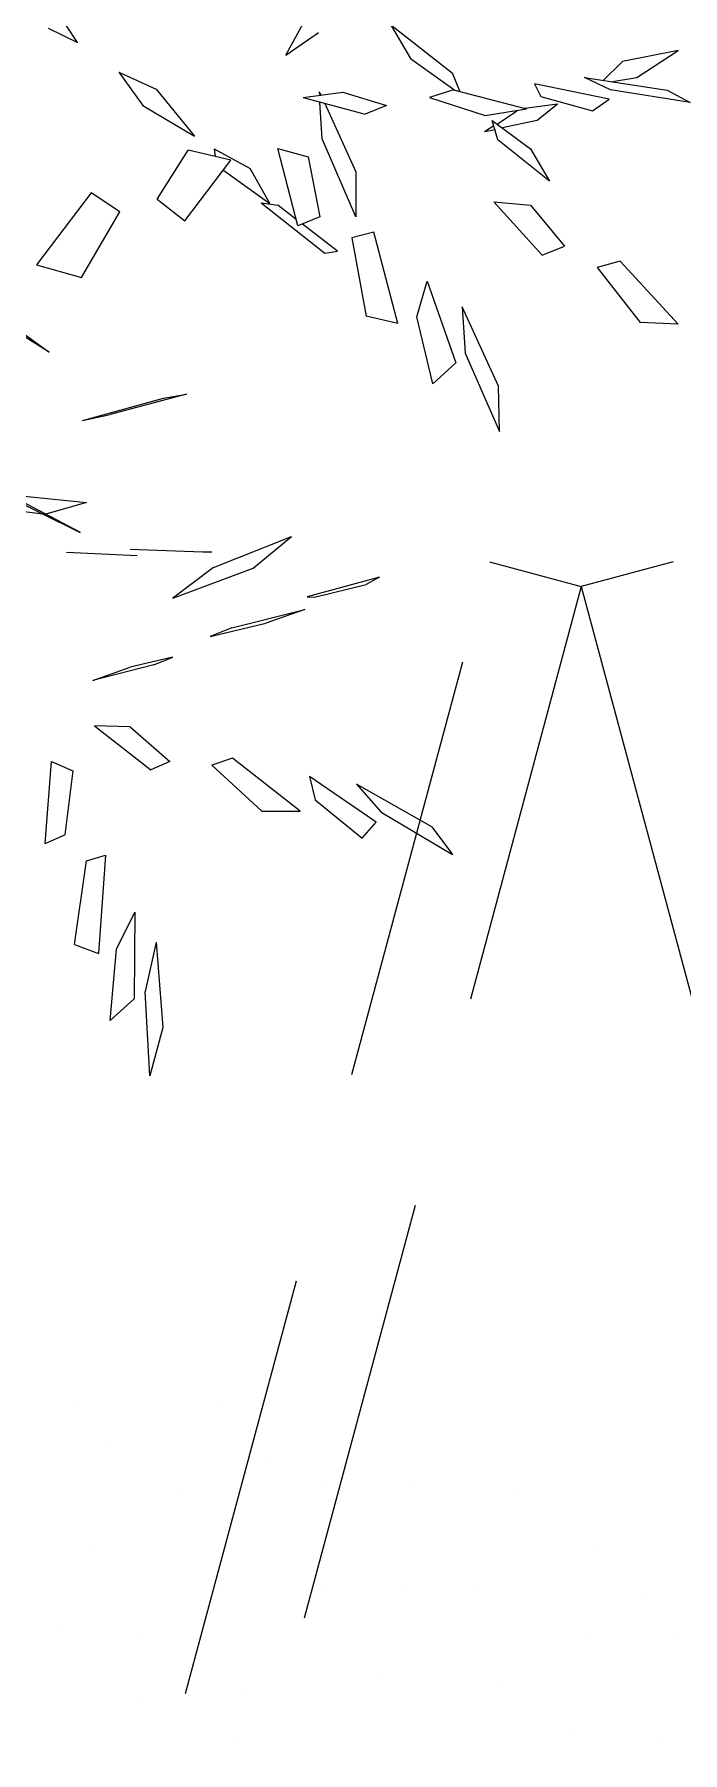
# Model space of a CAD drawing. Header units: metres. Extents: x 42 to 199, y -121 to 268.
# Drawn here: x 98.615 to 98.956, y -52.176 to -51.271 of the extents above; entities that cross this region are included whole.
import ezdxf

# ---------------------------------------------------------------- set-up
doc = ezdxf.new("R2010")
doc.units = ezdxf.units.M
doc.header["$LTSCALE"] = 0.3
doc.linetypes.add('HIDDEN', pattern=[0.375, 0.25, -0.125])
doc.layers.get('0').update_dxf_attribs({"color": 8})
doc.layers.add('A-Hidden-Above', color=8, linetype='HIDDEN')
doc.layers.add('A-LANDSCAPE', color=8, linetype='Continuous', lineweight=5)
doc.layers.add('DA HOUSE ARCH LAYOUT', color=8, linetype='Continuous', lineweight=9)

# ---------------------------------------------------------------- blocks, each defined once
blk = doc.blocks.new('MUSTER_0')
at = {"color": 8, "linetype": 'Continuous', "transparency": 33554585}
for p, q in [((7.1318, -2.9968), (7.1318, -2.9968)), ((7.0493, -3.0133), (7.0493, -3.0133)), ((7.0268, -3.0523), (7.0268, -3.0523)), ((7.1528, -3.0668), (7.1528, -3.0668)), ((7.0693, -3.0808), (7.0693, -3.0808)), ((6.9998, -3.1013), (6.9998, -3.1013)), ((7.1328, -3.1383), (7.1328, -3.1383)), ((6.9788, -3.1798), (6.9788, -3.1798)), ((7.0648, -3.1858), (7.0648, -3.1858)), ((7.1598, -3.2358), (7.1598, -3.2358)), ((7.0813, -3.2438), (7.0813, -3.2438)), ((6.9993, -3.2658), (6.9993, -3.2658)), ((7.1068, -3.3063), (7.1068, -3.3063)), ((7.0218, -3.3358), (7.0218, -3.3358)), ((7.2078, -3.3393), (7.2078, -3.3393)), ((7.2478, -3.3353), (7.2478, -3.3353)), ((7.0158, -3.3833), (7.0158, -3.3833)), ((7.1353, -3.3868), (7.1353, -3.3868)), ((7.2433, -3.4168), (7.2433, -3.4168)), ((6.9903, -3.4373), (6.9903, -3.4373)), ((7.1948, -3.4388), (7.1948, -3.4388)), ((7.0683, -3.4448), (7.0683, -3.4448)), ((7.1318, -3.4968), (7.1318, -3.4968)), ((7.0493, -3.5133), (7.0493, -3.5133)), ((7.2103, -3.5038), (7.2103, -3.5038)), ((7.0268, -3.5523), (7.0268, -3.5523)), ((6.6328, -3.6383), (6.6328, -3.6383)), ((5.8903, -3.7353), (5.8903, -3.7353))]:
    blk.add_line(p, q, dxfattribs=at)
blk = doc.blocks.new('02PTRX29')
at = {"color": 8, "linetype": 'Continuous', "transparency": 33554572}
for p, q in [((-0.37098, -0.05124), (-0.37838, -0.03757)), ((-0.32126, -0.0482), (-0.31595, -0.04023)), ((-0.39603, -0.0439), (-0.41083, -0.05554)), ((-0.39603, -0.0439), (-0.40077, -0.05199)), ((-0.31424, -0.04478), (-0.32126, -0.0482)), ((-0.37098, -0.05124), (-0.37876, -0.0458)), ((-0.45485, -0.05655), (-0.46472, -0.0501)), ((-0.46472, -0.0501), (-0.45144, -0.05275)), ((-0.45144, -0.05275), (-0.4467, -0.05731)), ((-0.40077, -0.05199), (-0.4114, -0.05958)), ((-0.44233, -0.05655), (-0.46207, -0.05958)), ((-0.44859, -0.05756), (-0.45485, -0.05655)), ((-0.44859, -0.05946), (-0.44233, -0.05655)), ((-0.41254, -0.05984), (-0.41083, -0.05554)), ((-0.33113, -0.05528), (-0.34005, -0.05933)), ((-0.33113, -0.05528), (-0.33682, -0.06325)), ((-0.46757, -0.06249), (-0.44859, -0.05946)), ((-0.46207, -0.05958), (-0.46757, -0.06249)), ((-0.44821, -0.06174), (-0.43038, -0.05807)), ((-0.43189, -0.0611), (-0.44423, -0.06452)), ((-0.43038, -0.05807), (-0.43189, -0.0611)), ((-0.41102, -0.05946), (-0.42848, -0.06401)), ((-0.40533, -0.06136), (-0.41861, -0.06566)), ((-0.41102, -0.05946), (-0.40533, -0.06136)), ((-0.38464, -0.06009), (-0.39508, -0.06325)), ((-0.37516, -0.06136), (-0.38996, -0.06528)), ((-0.37516, -0.06136), (-0.38464, -0.06009)), ((-0.37952, -0.06085), (-0.37895, -0.05996)), ((-0.37895, -0.05996), (-0.37914, -0.06085)), ((-0.34005, -0.05933), (-0.34916, -0.07059)), ((-0.44423, -0.06452), (-0.44821, -0.06174)), ((-0.43094, -0.0668), (-0.43588, -0.06287)), ((-0.4281, -0.06389), (-0.43588, -0.06287)), ((-0.42848, -0.06401), (-0.4281, -0.06389)), ((-0.41861, -0.06566), (-0.42848, -0.06401)), ((-0.42146, -0.06768), (-0.4262, -0.06452)), ((-0.39508, -0.06325), (-0.38996, -0.06528)), ((-0.38028, -0.06275), (-0.38768, -0.07907)), ((-0.37971, -0.07122), (-0.37914, -0.06249)), ((-0.33682, -0.06325), (-0.34916, -0.07059)), ((-0.43094, -0.0668), (-0.42279, -0.06857)), ((-0.42032, -0.0668), (-0.42943, -0.07363)), ((-0.42165, -0.07148), (-0.42032, -0.0668)), ((-0.41842, -0.06945), (-0.42108, -0.06895)), ((-0.41842, -0.06945), (-0.4207, -0.06806)), ((-0.43398, -0.08134), (-0.42165, -0.07148)), ((-0.42943, -0.07363), (-0.43398, -0.08134)), ((-0.38768, -0.08982), (-0.37971, -0.07122)), ((-0.36908, -0.0735), (-0.37629, -0.07552)), ((-0.37383, -0.09197), (-0.36908, -0.0735)), ((-0.3539, -0.07363), (-0.36244, -0.07831)), ((-0.35789, -0.07628), (-0.34764, -0.07388)), ((-0.3539, -0.07363), (-0.35409, -0.0754)), ((-0.34024, -0.08565), (-0.34764, -0.07388)), ((-0.37629, -0.07552), (-0.37914, -0.08982)), ((-0.34688, -0.09083), (-0.35789, -0.07628)), ((-0.38768, -0.07907), (-0.38768, -0.08982)), ((-0.36719, -0.08666), (-0.36244, -0.07831)), ((-0.35618, -0.07881), (-0.36719, -0.08666)), ((-0.34024, -0.08565), (-0.34688, -0.09083)), ((-0.33132, -0.08868), (-0.32449, -0.08413)), ((-0.32449, -0.08413), (-0.3114, -0.10133)), ((-0.42943, -0.08704), (-0.43759, -0.0969)), ((-0.4207, -0.08628), (-0.43227, -0.09905)), ((-0.4207, -0.08628), (-0.42943, -0.08704)), ((-0.3651, -0.08653), (-0.38028, -0.09855)), ((-0.37914, -0.08982), (-0.37383, -0.09197)), ((-0.37345, -0.09045), (-0.36908, -0.08704)), ((-0.3651, -0.08653), (-0.36908, -0.08704)), ((-0.32221, -0.10437), (-0.33132, -0.08868)), ((-0.39774, -0.11537), (-0.39204, -0.09349)), ((-0.39204, -0.09349), (-0.38673, -0.09488)), ((-0.38332, -0.09804), (-0.37497, -0.09159)), ((-0.43227, -0.09905), (-0.43759, -0.0969)), ((-0.38673, -0.09488), (-0.39015, -0.1136)), ((-0.38028, -0.09855), (-0.38332, -0.09804)), ((-0.46472, -0.1155), (-0.45087, -0.10045)), ((-0.44537, -0.10196), (-0.45561, -0.11512)), ((-0.45087, -0.10045), (-0.44537, -0.10196)), ((-0.3114, -0.10133), (-0.32221, -0.10437)), ((-0.40476, -0.10525), (-0.41159, -0.12474)), ((-0.40229, -0.11373), (-0.40476, -0.10525)), ((-0.42184, -0.1303), (-0.41311, -0.11133)), ((-0.41311, -0.11133), (-0.41387, -0.12246)), ((-0.40609, -0.1298), (-0.40229, -0.11373)), ((-0.39774, -0.11537), (-0.39015, -0.1136)), ((-0.30001, -0.11171), (-0.31443, -0.12221)), ((-0.46472, -0.1155), (-0.45561, -0.11512)), ((-0.23334, -0.11846), (-0.32183, -0.16522)), ((-0.31443, -0.12221), (-0.30741, -0.11778)), ((-0.41387, -0.12246), (-0.42203, -0.14118)), ((-0.23113, -0.12005), (-0.32183, -0.16534)), ((-0.40609, -0.1298), (-0.41159, -0.12474)), ((-0.42203, -0.14118), (-0.42184, -0.1303)), ((-0.34176, -0.13321), (-0.34726, -0.1322)), ((-0.34726, -0.1322), (-0.32904, -0.13713)), ((-0.3224, -0.13852), (-0.34176, -0.13321)), ((-0.3224, -0.13852), (-0.32904, -0.13713)), ((-0.30456, -0.15624), (-0.32335, -0.15813)), ((-0.32335, -0.15813), (-0.31367, -0.16092)), ((-0.31291, -0.16092), (-0.29394, -0.15851)), ((-0.31367, -0.16092), (-0.31348, -0.16092)), ((-0.31348, -0.16092), (-0.3131, -0.16092)), ((-0.3131, -0.16092), (-0.31291, -0.16092)), ((-0.3632, -0.17382), (-0.37231, -0.16623)), ((-0.35371, -0.17369), (-0.37231, -0.16623)), ((-0.33379, -0.16927), (-0.35333, -0.17002)), ((-0.35333, -0.17002), (-0.35125, -0.17002)), ((-0.31861, -0.17002), (-0.3355, -0.17078)), ((-0.39337, -0.17597), (-0.39015, -0.17774)), ((-0.39337, -0.17597), (-0.3761, -0.18065)), ((-0.34403, -0.18103), (-0.3632, -0.17382)), ((-0.35371, -0.17369), (-0.34403, -0.18103)), ((-0.37781, -0.18078), (-0.39015, -0.17774)), ((-0.3761, -0.18065), (-0.37781, -0.18078)), ((-0.35808, -0.18812), (-0.37554, -0.18369)), ((-0.37554, -0.18369), (-0.36624, -0.18698)), ((-0.35295, -0.19014), (-0.36624, -0.18698)), ((-0.35808, -0.18812), (-0.35295, -0.19014)), ((-0.34403, -0.19507), (-0.33379, -0.19748)), ((-0.33948, -0.19697), (-0.34403, -0.19507)), ((-0.33948, -0.19697), (-0.32487, -0.20064)), ((-0.32487, -0.20064), (-0.33379, -0.19748)), ((-0.33379, -0.21177), (-0.34328, -0.22)), ((-0.32525, -0.21152), (-0.33872, -0.22202)), ((-0.33379, -0.21177), (-0.32525, -0.21152)), ((-0.3744, -0.23189), (-0.35827, -0.21924)), ((-0.35333, -0.22088), (-0.36529, -0.23189)), ((-0.35827, -0.21924), (-0.35333, -0.22088)), ((-0.34328, -0.22), (-0.33872, -0.22202)), ((-0.315, -0.22), (-0.32013, -0.22227)), ((-0.31348, -0.2396), (-0.315, -0.22)), ((-0.4059, -0.23568), (-0.38787, -0.22543)), ((-0.38787, -0.22543), (-0.39375, -0.23214)), ((-0.39261, -0.23454), (-0.37667, -0.22366)), ((-0.37667, -0.22366), (-0.378, -0.22923)), ((-0.32013, -0.22227), (-0.31823, -0.23758)), ((-0.378, -0.22923), (-0.3892, -0.23834)), ((-0.39375, -0.23214), (-0.41083, -0.24226)), ((-0.36529, -0.23189), (-0.3744, -0.23189)), ((-0.4059, -0.23568), (-0.41083, -0.24226)), ((-0.3892, -0.23834), (-0.39261, -0.23454)), ((-0.31348, -0.2396), (-0.31823, -0.23758)), ((-0.32335, -0.24378), (-0.32791, -0.24239)), ((-0.32791, -0.24239), (-0.3262, -0.26592)), ((-0.3205, -0.26377), (-0.32335, -0.24378)), ((-0.33056, -0.2649), (-0.33493, -0.25605)), ((-0.33493, -0.25605), (-0.33474, -0.2768)), ((-0.34005, -0.26326), (-0.34157, -0.28363)), ((-0.34005, -0.26326), (-0.33739, -0.27503)), ((-0.32904, -0.28198), (-0.33056, -0.2649)), ((-0.3205, -0.26377), (-0.3262, -0.26592)), ((-0.33853, -0.29514), (-0.33739, -0.27503)), ((-0.33474, -0.2768), (-0.32904, -0.28198)), ((-0.34157, -0.28363), (-0.33853, -0.29514))]:
    blk.add_line(p, q, dxfattribs=at)
blk = doc.blocks.new('SCREEN')
at = {"layer": 'A-Hidden-Above', "color": 8, "ltscale": 3}
for points in [[(198.8527, -151.38727), (198.43027, -152.96106), (198.38198, -152.9481), (198.80441, -151.37431)], [(198.8527, -151.38727), (199.27512, -152.96106), (199.32341, -152.9481), (198.90099, -151.37431)]]:
    blk.add_lwpolyline(points, close=True, dxfattribs=at)
blk = doc.blocks.new('DA HOUSE ARCH LAYOUT')
at = {"layer": 'A-Hidden-Above', "color": 8, "ltscale": 0.25}
blk.add_blockref('SCREEN', (-197.09606, 160.45311), dxfattribs=at)
at = {"layer": 'A-LANDSCAPE', "color": 8, "lineweight": 35, "transparency": 33554457}
for name, p, xscale, yscale, zscale, rotation in [('MUSTER_0', (5.05033, 12.09684), 0.6306893141900022, 0.6306893141900022, 0.6306893141900022, 251.0061319040827), ('02PTRX29', (0.78382, 9.45848), -2.203045860934945, 2.203045860934944, 2.203045860934944, 359.9999999999996)]:
    blk.add_blockref(name, p, dxfattribs=dict(at, xscale=xscale, yscale=yscale, zscale=zscale, rotation=rotation))

msp = doc.modelspace()

# ---------------------------------------------------------------- block references
at = {"layer": 'DA HOUSE ARCH LAYOUT'}
msp.add_blockref('DA HOUSE ARCH LAYOUT', (97.14618, -60.62802), dxfattribs=at)

doc.saveas('drawing.dxf')
